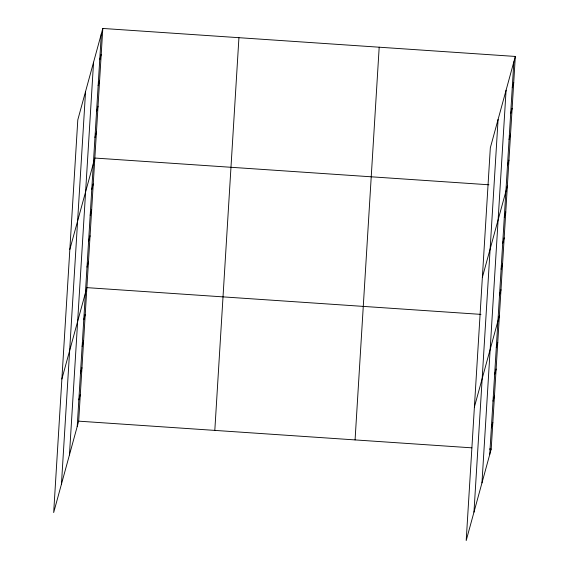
<?xml version="1.0" encoding="UTF-8"?>
<svg xmlns="http://www.w3.org/2000/svg" width="569" height="569" viewBox="0 0 569 569"><rect width="100%" height="100%" fill="white"/><g stroke="black" fill="none" stroke-linecap="round" stroke-linejoin="round"><path stroke-width="0.85" d="M61.445 484.169L85.563 91.46M69.446 454.923L93.565 62.213M77.206 426.537L101.332 33.827M102.804 28.45L77.804 119.846L53.678 512.555L78.678 421.16L102.804 28.45L515.322 56.445L491.196 449.154L466.196 540.55L490.322 147.84L515.322 56.445M214.812 430.399L238.937 37.689M355.07 439.915L379.189 47.206M473.963 512.164L498.088 119.454M481.964 482.917L506.083 90.208M489.724 454.531L513.85 61.822M99.739 59.745L101.211 54.368M98.145 85.67L99.618 80.286M96.559 111.588L98.024 106.204M94.966 137.506L96.438 132.129M69.838 249.442L94.845 158.047L488.92 184.783M91.78 189.342L93.252 183.965M90.187 215.26L91.659 209.883M88.593 241.178L90.066 235.801M87 267.096L88.472 261.719M61.879 379.039L86.879 287.637L480.954 314.38M83.771 319.721L85.243 314.344M82.128 346.429L83.6 341.044M80.492 373.129L81.964 367.752M78.849 399.836L80.321 394.459M512.256 87.74L513.729 82.363M510.67 113.658L512.136 108.281M509.077 139.576L510.549 134.199M507.484 165.494L508.956 160.117M482.356 277.437L507.363 186.035M504.298 217.337L505.77 211.953M502.704 243.255L504.177 237.878M501.111 269.173L502.583 263.796M499.525 295.091L500.99 289.713M474.397 407.027L499.404 315.631M496.289 347.716L497.761 342.339M494.646 374.416L496.118 369.039M493.01 401.124L494.482 395.747M491.367 427.831L492.839 422.447M78.678 421.16L471.879 447.839M489.44 449.033L491.196 449.154"/></g></svg>
